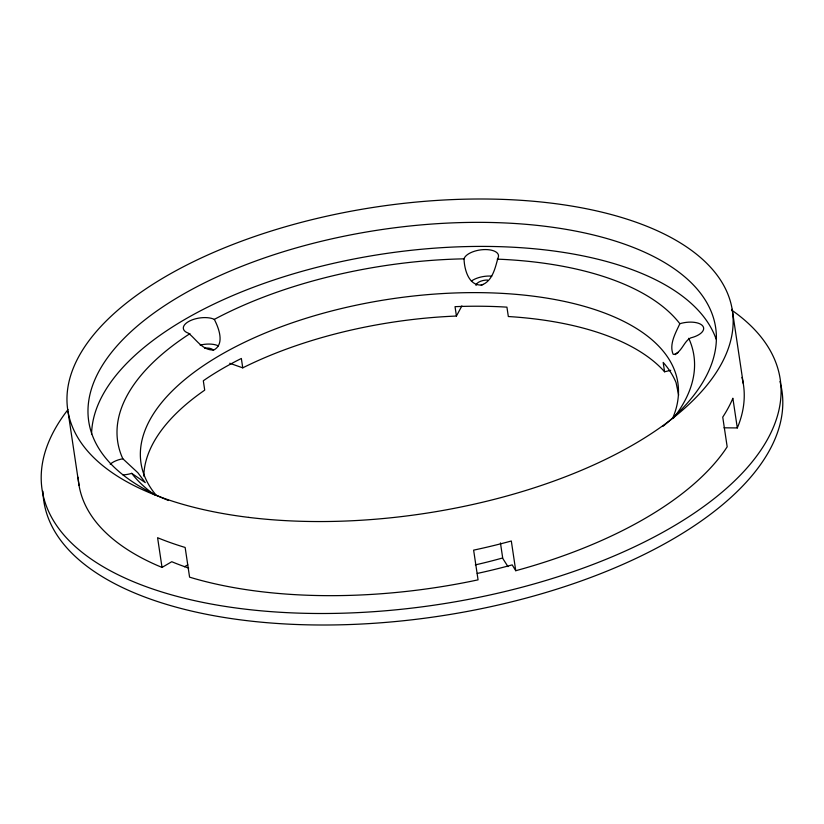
<?xml version="1.0" encoding="UTF-8"?>
<svg xmlns="http://www.w3.org/2000/svg" width="824" height="824" viewBox="0 0 824 824"><rect width="100%" height="100%" fill="white"/><g stroke="black" fill="none" stroke-linecap="round" stroke-linejoin="round"><path stroke-width="1.24" d="M464.036 258.839C464.314 269.283 468.65 285.99 481.71 285.011C492.598 281.015 495.173 267.882 497.933 258.118A17.489 8.075 -8.5 0 0 485.697 249.569A17.489 8.075 -8.5 0 0 464.448 257.809L464.036 258.839L458.669 258.963A291.305 134.508 -8.5 0 0 218.432 317.209L214.312 319.382L212.922 318.795A17.489 8.075 -8.5 0 0 188.397 321.659A17.489 8.075 -8.5 0 0 188.377 333.174C195.988 338.942 202.642 350.9 213.983 349.932C224.818 343.927 218.813 328.076 214.312 319.382M724.008 427.811L737.305 427.934L738.613 424.721A336.007 155.149 -8.5 0 0 741.971 377.413M229.742 363.26L242.75 367.854L243.719 367.37A271.415 125.32 -8.5 0 1 455.198 316.097L456.434 316.045L461.873 305.92M679.841 323.719C675.67 332.834 668.954 344.329 673.105 354.207L674.011 354.423C682.035 352.013 683.951 340.951 690.8 337.861A17.489 8.075 -8.5 0 0 703.078 326.448A17.489 8.075 -8.5 0 0 681.85 323.163L679.841 323.719L678.09 321.494A291.305 134.508 -8.5 0 0 502.434 259.364L497.253 259.148M189.973 333.648L186.358 335.996A291.305 134.508 -8.5 0 0 121.787 456.372L122.848 458.772L137.865 472.729L145.282 482.617L131.716 473.347L129.708 473.903A17.489 8.075 -8.5 0 1 122.961 474.892M78.146 477.312A336.007 155.149 -8.5 0 0 157.652 565.583L162.029 567.417L171.773 561.711L173.617 562.483A322.143 148.753 -8.5 0 0 188.686 568.076M184.494 566.768L187.79 564.831M507.975 566.624L502.475 558.003A247.808 114.423 -8.5 0 1 475.314 564.883M477.251 573.442A322.143 148.753 -8.5 0 0 509.551 565.614L512.198 564.883L515.752 570.713L522.045 568.972A336.007 155.149 -8.5 0 0 725.038 450.028L727.18 446.814L722.741 417.099L723.4 416.099A336.007 155.149 -8.5 0 0 732.464 399.228L732.866 398.219L737.305 427.934M456.434 316.045L455.033 306.662L460.729 306.456A271.415 125.32 -8.5 0 1 501.507 306.837L506.925 307.146L508.336 316.529L509.51 316.601A271.415 125.32 -8.5 0 1 664.144 371.284L664.577 371.789L670.705 370.306M122.848 458.772L120.767 459.205A17.489 8.075 -8.5 0 0 110.231 464.231M131.716 473.347L133.478 475.572A291.305 134.508 -8.5 0 0 154.613 494.884M688.72 338.293L689.781 340.693A291.305 134.508 -8.5 0 1 673.208 418.448M678.657 395.118L676.061 382.604A271.415 125.32 -8.5 0 0 665.174 364.713L663.176 362.406L664.577 371.789M732.165 309.278L743.238 383.387M515.752 570.713L511.313 540.997L509.345 541.543A336.007 155.149 -8.5 0 1 475.654 549.711L473.625 550.133L478.064 579.849L471.544 581.219A336.007 155.149 -8.5 0 1 194.577 578.633L189.582 577.161L185.143 547.445L183.587 546.981A336.007 155.149 -8.5 0 1 158.95 538.278L157.59 537.701L162.029 567.417M500.446 542.923L502.692 557.941M242.75 367.854L241.35 358.471L236.9 360.727A271.415 125.32 -8.5 0 0 207.009 378.237L203.312 380.76L204.713 390.143L203.909 390.7A271.415 125.32 -8.5 0 0 143.798 476.159M67.97 411.279L79.042 485.387M168.498 500.508A316.941 146.342 -8.5 0 1 170.722 301.738A316.941 146.342 -8.5 0 1 591.508 234.51A316.941 146.342 -8.5 0 1 669.943 420.394M669.078 421.157A316.941 146.342 -8.5 0 1 662.826 426.43M731.691 310.102A373.159 172.309 -8.5 0 1 436.926 604.754A373.159 172.309 -8.5 0 1 68.021 409.559M780.812 384.818A373.159 172.309 -8.5 0 1 434.299 616.898A373.159 172.309 -8.5 0 1 42.951 491.3M779.988 381.522A373.159 172.309 -8.5 0 1 780.555 383.716M155.705 494.678A271.415 125.32 -8.5 0 1 392.07 298.772A271.415 125.32 -8.5 0 1 672.559 418.499M91.588 434.197A316.941 146.342 -8.5 0 1 382.439 254.05A316.941 146.342 -8.5 0 1 716.169 339.251M476.045 285.485A9.177 4.244 -8.5 0 1 487.509 280.026M471.4 281.077A17.489 8.075 -8.5 0 1 491.794 276.122M200.129 345.102A17.489 8.075 -8.5 0 1 218.37 345.884M204.609 348.171A9.177 4.244 -8.5 0 1 213.395 350.313M675.278 354.65A17.489 8.075 -8.5 0 1 678.039 352.641M481.175 285.094A9.177 4.244 -8.5 0 1 483.369 284.404M248.57 517.379A336.007 155.149 -8.5 0 0 732.721 313.295A336.007 155.149 -8.5 0 0 218.896 250.146A336.007 155.149 -8.5 0 0 248.57 517.379"/></g></svg>
